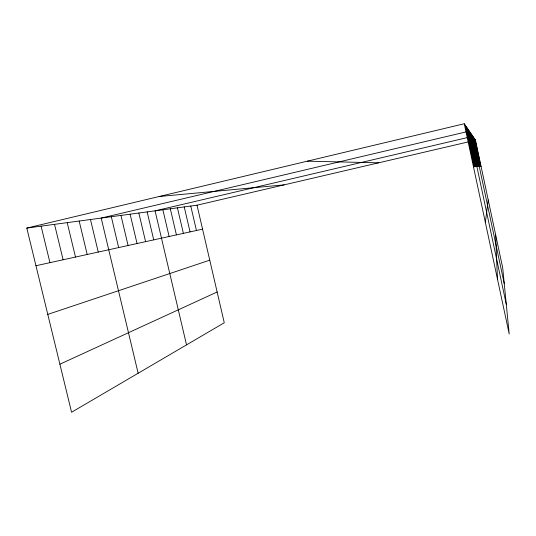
<?xml version="1.0" encoding="UTF-8"?>
<svg xmlns="http://www.w3.org/2000/svg" width="536" height="536" viewBox="0 0 536 536"><rect width="100%" height="100%" fill="white"/><g stroke="black" fill="none" stroke-linecap="round" stroke-linejoin="round"><path stroke-width="0.8" d="M485.341 222.353L488.216 199.941M59.891 364.212L217.14 291.993M47.784 314.398L209.757 260.168M26.8 228.075L197.014 205.194L224.269 322.759L71.576 412.258L26.8 228.075L464.27 123.742L475.486 140.231L502.708 267.886L509.2 333.968L464.27 123.742M197.014 205.194L475.486 140.231M35.952 265.735L202.568 229.153M159.132 196.518L284.12 184.873M473.469 166.783L481.033 166.261M307.342 161.169L378.671 162.817M41.098 226.152L49.942 262.667M79.174 221.033L87.187 254.486M67.214 222.641L75.489 257.059M54.545 224.35L63.094 259.779M138.141 373.244L101.177 218.078L469.302 131.146L506.292 304.394M90.477 219.519L98.249 252.061M130.121 214.186L137.055 243.538M120.962 215.418L128.084 245.508M111.327 216.712L118.657 247.578M186.528 344.882L155.072 210.836L472.819 136.318L504.255 283.645M147.145 211.901L153.725 239.88M138.837 213.013L145.591 241.662M184.237 206.916L190.052 231.9M177.429 207.827L183.386 233.361M170.314 208.785L176.418 234.895M162.87 209.784L169.128 236.497M190.762 206.038L196.444 230.5M472.31 135.568L478.889 166.408M471.774 134.777L478.527 166.435M471.204 133.94L478.146 166.462M470.608 133.062L477.743 166.488M469.972 132.131L477.315 166.515M468.591 130.101L476.383 166.582M467.834 128.988L475.874 166.616M467.03 127.803L475.332 166.656M466.173 126.543L474.749 166.696M465.255 125.19L474.132 166.736M475.09 139.655L480.765 166.281M474.682 139.052L480.49 166.301M474.246 138.415L480.196 166.321M473.797 137.752L479.894 166.341M473.322 137.055L479.573 166.361M495.586 234.493L497.495 279.196"/></g></svg>
